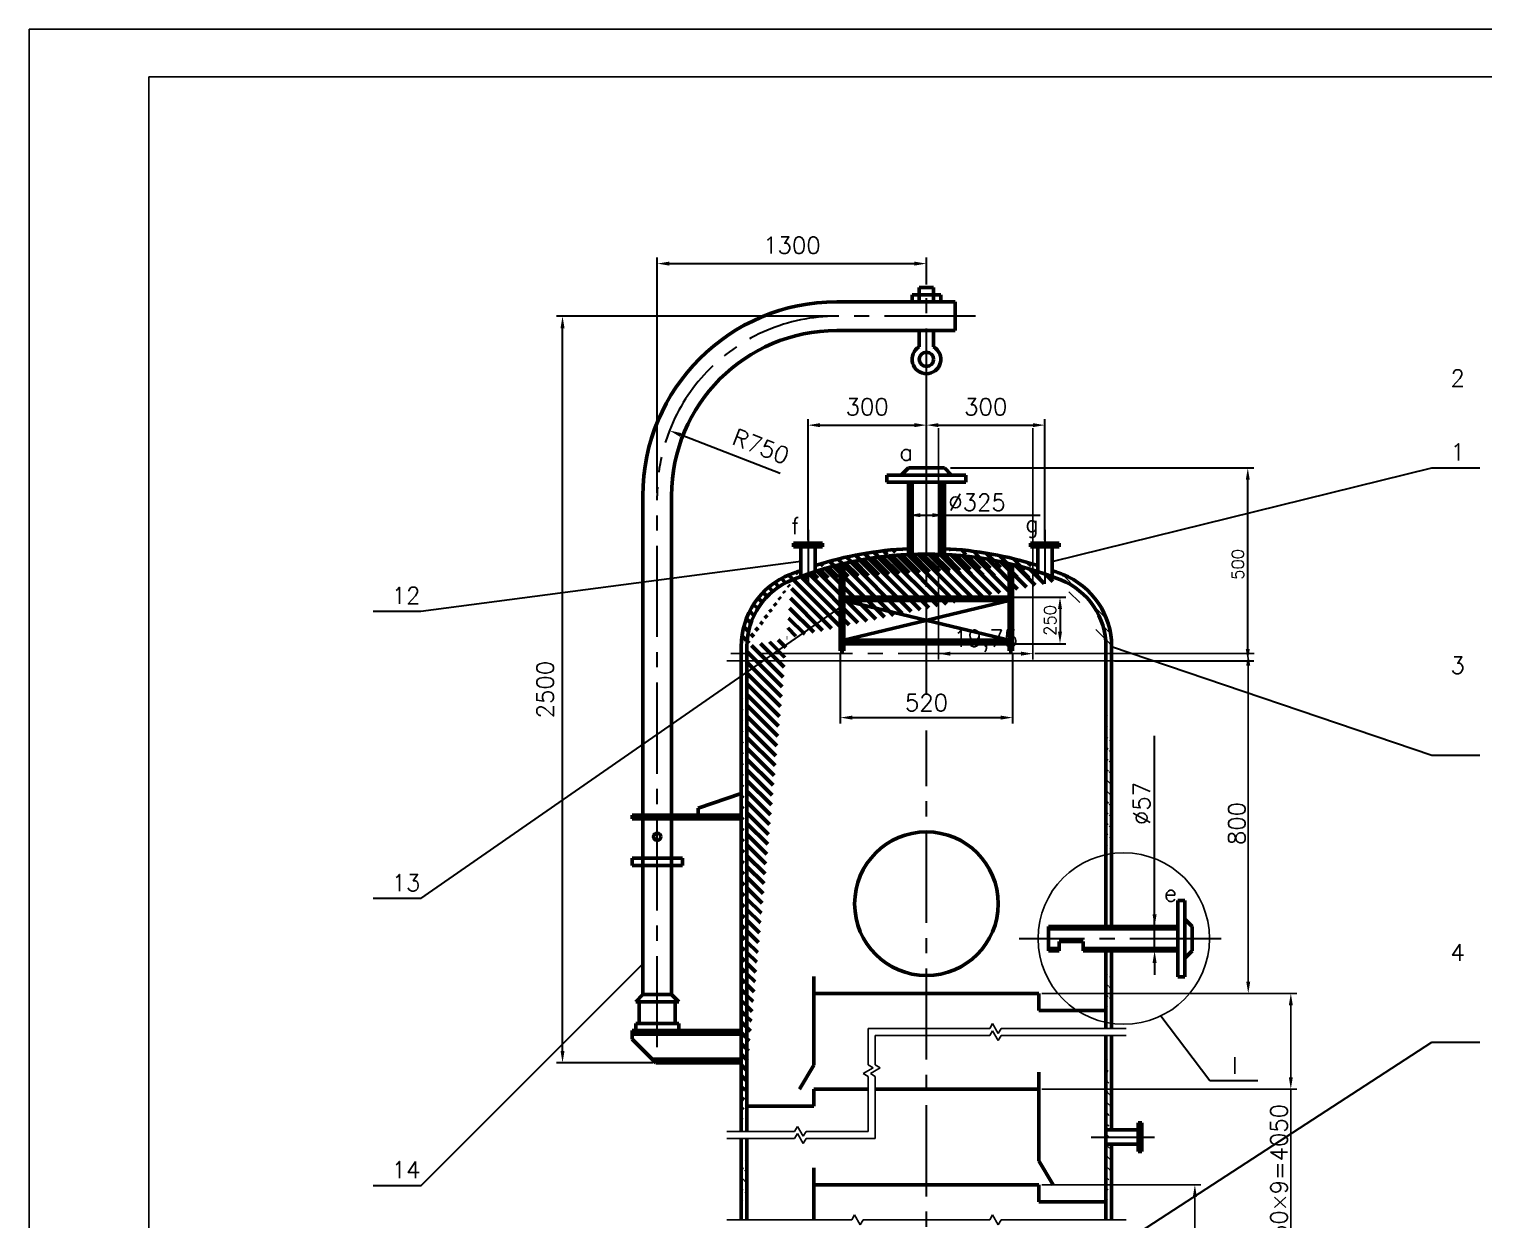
# Model space of a CAD drawing. Header units: millimetres. Extents: x 0 to 594, y 0 to 841.
# Drawn here: x 0 to 304, y 592.2 to 841 of the extents above; entities that cross this region are included whole.
import ezdxf

# ---------------------------------------------------------------- set-up
doc = ezdxf.new("R2010")
doc.units = ezdxf.units.MM
doc.linetypes.add('CENTER2', pattern=[28.575000000000003, 19.05, -3.175, 3.175, -3.175])
for name, color, linetype, lineweight in [('图层1', 1, 'Continuous', 53), ('图层2', 2, 'Continuous', 30), ('图层3', 3, 'Continuous', 25), ('图层5', 5, 'CENTER2', 30), ('图层7', 7, 'Continuous', 25), ('图层9', 181, 'Continuous', 30)]:
    doc.layers.add(name, color=color, linetype=linetype, lineweight=lineweight)
doc.layers.add('图层11', color=181, linetype='Continuous')
doc.styles.get("Standard").update_dxf_attribs({"font": 'txt.shx', "height": 3.5, "bigfont": 'gbcbig.shx'})
doc.dimstyles.new('ISO-25', dxfattribs={"dimtxt": 2.5, "dimasz": 2.5, "dimexe": 1.25, "dimexo": 0.625, "dimtad": 1, "dimtxsty": 'Standard', "dimcen": 2.5, "dimadec": 0, "dimazin": 0, "dimtfac": 1, "dimtmove": 0, "dimatfit": 3, "dimfxl": 0, "dimarcsym": 0})
pattern_1 = [(135, (0, 0), (-1.122532015133644, -1.122532015133644), [])]
pattern_2 = [(240, (0, 0), (2.062222992761695, -1.190624999999999), []), (240, (-1.626425906305533, -0.4357995081436252), (2.062222992761695, -1.190624999999999), [0, -2.38125])]
pattern_3 = [(255, (0, 0), (3.066814498467791, -0.8217504682005032), []), (255, (0.7937500000000002, -1.374815328507796), (3.066814498467791, -0.8217504682005032), [])]

# ---------------------------------------------------------------- blocks, each defined once
blk = doc.blocks.new('*D8')
at = {"layer": 'Defpoints', "color": 0}
for p in [(190.0000000000002, 758.2490902578638), (209.7499999999996, 758.2490902578638), (209.7499999999996, 710.4999999999976)]:
    blk.add_point(p, dxfattribs=at)
at = {"layer": '图层2', "color": 0, "lineweight": -2}
for p, q in [((190.0000000000002, 757.6240902578638), (190.0000000000002, 709.2499999999976)), ((209.7499999999996, 757.6240902578638), (209.7499999999996, 709.2499999999976)), ((192.5000000000002, 710.4999999999976), (207.2499999999996, 710.4999999999976))]:
    blk.add_line(p, q, dxfattribs=at)
at = {"layer": '图层2', "color": 0}
for points in [[(192.5000000000002, 710.9166666666642), (192.5000000000002, 710.083333333331), (190.0000000000002, 710.4999999999976)], [(207.2499999999996, 710.9166666666642), (207.2499999999996, 710.083333333331), (209.7499999999996, 710.4999999999976)]]:
    blk.add_solid(points, dxfattribs=at)
at = {"layer": '图层2', "color": 0, "insert": (199.8749999999999, 713.1666666666642), "char_height": 3.5, "attachment_point": 5}
blk.add_mtext('19,75', dxfattribs=at)
blk = doc.blocks.new('*D17')
at = {"layer": 'Defpoints', "color": 0}
for p in [(211.0005000000005, 599.5014999999995), (211.6255000000023, 579.5019999999996), (243.5813399071068, 579.5019999999996)]:
    blk.add_point(p, dxfattribs=at)
at = {"layer": '图层2', "color": 0, "lineweight": -2}
for p, q in [((211.6255000000005, 599.5014999999995), (244.8313399071068, 599.5014999999995)), ((243.5813399071068, 597.0014999999995), (243.5813399071068, 582.0019999999996)), ((212.2505000000023, 579.5019999999996), (244.8313399071068, 579.5019999999996)), ((243.5813399071068, 579.5019999999996), (243.5813399071068, 544.6208725490192))]:
    blk.add_line(p, q, dxfattribs=at)
at = {"layer": '图层2', "color": 0}
for points in [[(243.1646732404401, 597.0014999999995), (243.9980065737734, 597.0014999999995), (243.5813399071068, 599.5014999999995)], [(243.1646732404401, 582.0019999999996), (243.9980065737734, 582.0019999999996), (243.5813399071068, 579.5019999999996)]]:
    blk.add_solid(points, dxfattribs=at)
at = {"layer": '图层2', "color": 0, "insert": (241.1098325541655, 560.8114362745094), "char_height": 3.5, "attachment_point": 5, "rotation": 90}
blk.add_mtext('450×9=4050', dxfattribs=at)
blk = doc.blocks.new('*D18')
at = {"layer": 'Defpoints', "color": 0}
for p in [(211.0005000000005, 639.5004999999994), (211.0005000000012, 619.5009999999996), (263.6361724007274, 619.5009999999995)]:
    blk.add_point(p, dxfattribs=at)
at = {"layer": '图层2', "color": 0, "lineweight": -2}
for p, q in [((211.6255000000005, 639.5004999999994), (264.8861724007274, 639.5004999999993)), ((263.6361724007274, 637.0004999999993), (263.6361724007274, 622.0009999999995)), ((211.6255000000012, 619.5009999999996), (264.8861724007274, 619.5009999999995)), ((263.6361724007274, 619.5009999999995), (263.6361724007274, 584.6198725490191))]:
    blk.add_line(p, q, dxfattribs=at)
at = {"layer": '图层2', "color": 0}
for points in [[(263.2195057340608, 637.0004999999993), (264.0528390673941, 637.0004999999993), (263.6361724007274, 639.5004999999993)], [(263.2195057340608, 622.0009999999995), (264.0528390673941, 622.0009999999995), (263.6361724007274, 619.5009999999995)]]:
    blk.add_solid(points, dxfattribs=at)
at = {"layer": '图层2', "color": 0, "insert": (261.1646650477862, 600.8104362745095), "char_height": 3.5, "attachment_point": 5, "rotation": 90}
blk.add_mtext('450×9=4050', dxfattribs=at)
blk = doc.blocks.new('*D19')
at = {"layer": 'Defpoints', "color": 0}
for p in [(226.2000000000001, 710.5), (211.0005000000005, 639.5004999999994), (254.7383815652838, 639.5004999999994)]:
    blk.add_point(p, dxfattribs=at)
at = {"layer": '图层2', "color": 0, "lineweight": -2}
for p, q in [((226.8250000000001, 710.5), (255.9883815652838, 710.5)), ((254.7383815652838, 708), (254.7383815652838, 642.0004999999994)), ((211.6255000000005, 639.5004999999994), (255.9883815652838, 639.5004999999994))]:
    blk.add_line(p, q, dxfattribs=at)
at = {"layer": '图层2', "color": 0}
for points in [[(254.3217148986172, 708), (255.1550482319505, 708), (254.7383815652838, 710.5)], [(254.3217148986172, 642.0004999999994), (255.1550482319505, 642.0004999999994), (254.7383815652838, 639.5004999999994)]]:
    blk.add_solid(points, dxfattribs=at)
at = {"layer": '图层2', "color": 0, "insert": (252.3633815652837, 675.0002499999997), "char_height": 3.5, "attachment_point": 5, "rotation": 90}
blk.add_mtext('800', dxfattribs=at)

msp = doc.modelspace()

# ---------------------------------------------------------------- hatches: boundary and pattern name
at = {"layer": '图层1'}
h = msp.add_hatch(dxfattribs=at)
h.set_pattern_fill('ANSI31', color=256, scale=0.5, angle=90, style=0)
h.set_pattern_definition([(135, (161.2499999999999, 726.6271445345726), (-1.122532015133644, -1.122532015133644), [])])
edge = h.paths.add_edge_path()
edge.add_arc((165, 711.9999999999999), 16.20000000000006, 111.7578302604092, 179.9999999999996)
edge.add_arc((164.9999999999999, 711.9999999999999), 15.00000000000007, 111.757830260409, 179.9999999999996)
edge.add_arc((187.4999999999996, 655.6256905667767), 76.89854004894028, 109.9596864120091, 111.7578302604093)
edge.add_arc((187.4999999999996, 655.6256905667757), 75.69854004894125, 68.24216973959051, 111.757830260409)
edge.add_line((148.8, 610.6913800172631), (148.8, 712))
edge.add_line((150.0000000000001, 610.6913800172631), (150.0000000000001, 712))
h = msp.add_hatch(dxfattribs=at)
h.set_pattern_fill('ANSI31', color=256, scale=0.5, angle=90, style=0)
h.set_pattern_definition([(135, (191.2499999999999, 731.2312886765794), (-1.122532015133644, -1.122532015133644), [])])
edge = h.paths.add_edge_path()
edge.add_arc((187.4999999999996, 655.6256905667767), 76.89854004894028, 72.40140946972798, 87.2048308980569)
edge.add_arc((187.4999999999996, 655.6256905667757), 75.69854004894125, 68.24216973959051, 111.757830260409)
h = msp.add_hatch(dxfattribs=at)
h.set_pattern_fill('ANSI31', color=256, scale=0.5, angle=90, style=0)
h.set_pattern_definition([(135, (183.7499999999998, 731.2312886765794), (-1.122532015133644, -1.122532015133644), [])])
edge = h.paths.add_edge_path()
edge.add_arc((187.5000000000023, 655.6256905667605), 76.89854004895663, 92.79516910194423, 107.5985905302699)
edge.add_arc((187.4999999999996, 655.6256905667757), 75.69854004894125, 68.24216973959051, 111.757830260409)
at = {"layer": '图层3'}
h = msp.add_hatch(dxfattribs=at)
h.set_pattern_fill('SACNCR', color=256, angle=195, style=0)
h.set_pattern_definition(pattern_2)
edge = h.paths.add_edge_path()
edge.add_line((184.4999999999999, 746.3242306157168), (184.4999999999998, 731.2647609308485))
edge.add_line((183.7499999999999, 746.3242306157168), (183.7499999999998, 731.2312886765794))
h = msp.add_hatch(dxfattribs=at)
h.set_pattern_fill('SACNCR', color=256, angle=195, style=0)
h.set_pattern_definition(pattern_2)
edge = h.paths.add_edge_path()
edge.add_line((190.4999999999999, 746.3242306157168), (190.4999999999998, 731.2647609308485))
edge.add_line((191.2499999999999, 746.3242306157168), (191.2499999999998, 731.2312886765794))
h = msp.add_hatch(dxfattribs=at)
h.set_pattern_fill('ANSI31', color=256, scale=0.5, angle=90, style=0)
h.set_pattern_definition(pattern_1)
edge = h.paths.add_edge_path()
edge.add_arc((210.0000000000001, 711.9999999999999), 16.2, 0, 68.24216973959024)
edge.add_arc((210.0000000000001, 711.9999999999999), 15, 0, 68.24216973959024)
edge.add_arc((187.4999999999996, 655.6256905667767), 76.89854004894028, 68.24216973959024, 70.04031358799045)
h = msp.add_hatch(dxfattribs=at)
h.set_pattern_fill('ANSI31', color=256, scale=0.5, angle=90, style=0)
h.set_pattern_definition(pattern_1)
edge = h.paths.add_edge_path()
edge.add_line((226.2, 653.4999999999991), (226.2000000000001, 711.9999999999999))
edge.add_line((225.0000000000001, 653.4999999999991), (225.0000000000001, 711.9999999999999))
h = msp.add_hatch(dxfattribs=at)
h.set_pattern_fill('SACNCR', color=256, angle=195, style=0)
h.set_pattern_definition(pattern_2)
edge = h.paths.add_edge_path()
edge.add_line((213.0000000000001, 652.9999999999994), (239.9999999999999, 652.9999999999986))
edge.add_line((213.0000000000001, 653.4999999999994), (239.9999999999999, 653.4999999999986))
h = msp.add_hatch(dxfattribs=at)
h.set_pattern_fill('SACNCR', color=256, angle=195, style=0)
h.set_pattern_definition(pattern_2)
edge = h.paths.add_edge_path()
edge.add_line((213.0000000000001, 648.8999999999995), (215.2500000000001, 648.8999999999994))
edge.add_line((213.0000000000001, 648.3999999999995), (215.2500000000001, 648.3999999999994))
h = msp.add_hatch(dxfattribs=at)
h.set_pattern_fill('SACNCR', color=256, angle=195, style=0)
h.set_pattern_definition(pattern_2)
edge = h.paths.add_edge_path()
edge.add_line((220.2495000000001, 648.8999999999994), (240.0000000000001, 648.8999999999987))
edge.add_line((220.2495, 648.3999999999994), (240.0000000000001, 648.3999999999987))
h = msp.add_hatch(dxfattribs=at)
h.set_pattern_fill('ANSI31', color=256, scale=0.5, angle=90, style=0)
h.set_pattern_definition(pattern_1)
edge = h.paths.add_edge_path()
edge.add_line((226.2, 632.1865765686632), (226.2000000000001, 648.3999999999992))
edge.add_line((225.0000000000001, 632.1865765686634), (225, 648.3999999999992))
h = msp.add_hatch(dxfattribs=at)
h.set_pattern_fill('STEEL', color=256, angle=210, style=0)
h.set_pattern_definition(pattern_3)
edge = h.paths.add_edge_path()
edge.add_line((126.0000000000001, 631.7499999999999), (148.8000000000001, 631.7499999999998))
edge.add_line((126.0000000000001, 631), (148.8000000000001, 630.9999999999999))
h = msp.add_hatch(dxfattribs=at)
h.set_pattern_fill('ANSI31', color=256, scale=0.5, angle=90, style=0)
h.set_pattern_definition(pattern_1)
edge = h.paths.add_edge_path()
edge.add_line((226.2000000000001, 611.0010000000002), (226.2000000000001, 630.686576568663))
edge.add_line((225, 592.1875765686633), (225.0000000000001, 630.686576568663))
h = msp.add_hatch(dxfattribs=at)
h.set_pattern_fill('ANSI31', color=256, scale=0.5, angle=90, style=0)
h.set_pattern_definition(pattern_1)
edge = h.paths.add_edge_path()
edge.add_line((226.2, 592.1875765686633), (226.2000000000001, 608.0009999999995))
edge.add_line((225, 592.1875765686633), (225.0000000000001, 630.686576568663))
h = msp.add_hatch(dxfattribs=at)
h.set_pattern_fill('STEEL', color=256, angle=210, style=0)
h.set_pattern_definition(pattern_3)
edge = h.paths.add_edge_path()
edge.add_line((130.2, 625.7500000000001), (148.8000000000001, 625.7500000000001))
edge.add_line((130.9500000000001, 625), (148.8000000000001, 624.9999999999999))
h = msp.add_hatch(dxfattribs=at)
h.set_pattern_fill('ANSI31', color=256, scale=0.5, angle=90, style=0)
h.set_pattern_definition(pattern_1)
edge = h.paths.add_edge_path()
edge.add_line((148.8000000000001, 592.1875765686633), (148.8, 609.1913800172631))
edge.add_line((150.0000000000001, 592.1875765686633), (150.0000000000001, 609.191380017263))

# ---------------------------------------------------------------- linework, layer by layer
for p, q in [((0, 841.0000000000001), (25, 841.0000000000001)), ((25, 831.0000000000001), (25, 11.70965949954393)), ((25, 831.0000000000001), (25, 831.0000000000001)), ((25, 831.0000000000001), (583.9631992265768, 831.0000000000001))]:
    msp.add_line(p, q)
at = {"layer": '图层1'}
for p, q in [((184.5000000000001, 785.5), (184.5000000000001, 784)), ((190.5000000000001, 785.5), (184.5000000000001, 785.5)), ((186.0000000000001, 786.9999999999998), (186.0000000000001, 784)), ((189.0000000000001, 787), (186.0000000000001, 787)), ((189.0000000000001, 787), (189.0000000000001, 784)), ((190.5000000000001, 785.5), (190.5000000000001, 784)), ((193.5000000000001, 784), (168.7500000000001, 784)), ((193.5000000000001, 784), (193.5000000000001, 778)), ((193.5000000000001, 778), (168.7500000000001, 778)), ((186.0000000000001, 778), (186.0000000000001, 774.5980762113534)), ((189.0000000000001, 778), (189.0000000000001, 774.5980762113533)), ((195.7499999999999, 747.8242306157169), (179.2499999999999, 747.8242306157169)), ((179.2499999999999, 747.8242306157167), (179.2499999999999, 746.3242306157168)), ((182.2500000000003, 747.8242306157169), (183.7500000000003, 749.3242306157169)), ((191.2500000000001, 749.3242306157169), (183.7500000000002, 749.3242306157169)), ((192.7499999999999, 747.8242306157169), (191.2499999999999, 749.3242306157169)), ((195.7499999999999, 747.8242306157167), (195.7499999999999, 746.3242306157168)), ((195.7499999999999, 746.3242306157168), (179.2499999999999, 746.3242306157168)), ((195.7499999999999, 746.324230615717), (179.2499999999999, 746.324230615717)), ((183.7499999999999, 746.3242306157168), (183.7499999999998, 731.2312886765794)), ((184.4999999999999, 746.3242306157168), (184.4999999999998, 731.2647609308485)), ((190.4999999999999, 746.3242306157168), (190.4999999999998, 731.2647609308485)), ((191.2499999999999, 746.3242306157168), (191.2499999999998, 731.2312886765794)), ((128.2500000000001, 639.2499999999999), (128.2500000000001, 743.4999999999999)), ((134.2500000000001, 639.25), (134.2500000000001, 743.4999999999999)), ((159.7499999999999, 732.8242306157169), (159.7499999999999, 733.5742306157169)), ((159.7499999999999, 733.5742306157169), (165.7499999999999, 733.5742306157169)), ((165.7499999999999, 732.8242306157169), (159.7499999999999, 732.8242306157169)), ((161.2499999999999, 732.8242306157169), (161.2499999999999, 726.6271445345725)), ((164.2499999999999, 732.8242306157169), (164.2499999999999, 727.665307900165)), ((165.7499999999999, 733.5742306157169), (165.7499999999999, 732.8242306157169)), ((209.2499999999996, 733.5742306157158), (209.2499999999995, 732.8242306157158)), ((215.2499999999996, 733.5742306157154), (209.2499999999996, 733.5742306157158)), ((209.2499999999995, 732.8242306157158), (215.2499999999995, 732.8242306157155)), ((210.7499999999999, 732.8242306157157), (210.7499999999999, 727.6653079001649)), ((213.7499999999999, 732.8242306157156), (213.7499999999999, 726.6271445345724)), ((215.2499999999995, 732.8242306157155), (215.2499999999996, 733.5742306157154)), ((169.5, 729.1530253854754), (169.4999999999999, 711.0742306157169)), ((170.25, 729.3325862112212), (170.2499999999999, 711.0742306157169)), ((204.7499999999999, 729.3325862112209), (204.7499999999999, 711.0742306157169)), ((205.5, 729.1530253854753), (205.4999999999999, 711.0742306157169)), ((204.7499999999999, 722.3242306157167), (170.25, 722.3242306157168)), ((204.7499999999999, 721.5742306157167), (170.25, 721.5742306157167)), ((170.2499999999999, 721.5742306157169), (204.7499999999999, 713.3242306157168)), ((204.7499999999999, 721.5742306157168), (170.2499999999999, 713.3242306157169)), ((148.8, 610.6913800172631), (148.8, 712)), ((150.0000000000001, 610.6913800172631), (150.0000000000001, 712)), ((204.7499999999999, 713.3242306157167), (170.2499999999999, 713.3242306157167)), ((204.7499999999999, 712.5742306157167), (170.2499999999999, 712.5742306157169)), ((225.0000000000001, 653.4999999999991), (225.0000000000001, 711.9999999999999)), ((226.2, 653.4999999999991), (226.2000000000001, 711.9999999999999)), ((169.4999999999999, 711.0742306157167), (170.2499999999999, 711.0742306157168)), ((204.7499999999999, 711.0742306157168), (205.4999999999999, 711.0742306157169)), ((139.8, 678.2499999999998), (148.8000000000003, 681.2499999999998)), ((139.8, 676.7499999999998), (139.8, 678.2499999999998)), ((126.0000000000002, 676.7499999999999), (148.8000000000002, 676.7499999999998)), ((126.0000000000002, 676.7499999999999), (126.0000000000002, 675.9999999999999)), ((126.0000000000002, 675.9999999999999), (148.8000000000002, 675.9999999999998)), ((187.5, 673.2504999999987), (187.5, 673.2504999999987)), ((126.0000000000002, 667.7499999999999), (136.4999999999999, 667.7499999999998)), ((126.0000000000002, 667.7499999999999), (126.0000000000002, 666.2499999999999)), ((126.0000000000002, 666.2499999999999), (136.4999999999999, 666.2499999999998)), ((136.4999999999999, 667.7499999999999), (136.4999999999999, 666.2499999999999)), ((240.0000000000001, 642.9549999999995), (240.0000000000001, 658.9449999999996)), ((240.0000000000001, 658.9449999999995), (241.5000000000001, 658.9449999999995)), ((241.5000000000001, 642.9549999999995), (241.5000000000001, 658.9449999999996)), ((241.5000000000001, 654.9999999999995), (243.0000000000001, 653.4999999999995)), ((213.0000000000001, 648.3999999999995), (213.0000000000001, 653.4999999999994)), ((213.0000000000001, 653.4999999999994), (239.9999999999999, 653.4999999999986)), ((213.0000000000001, 652.9999999999994), (239.9999999999999, 652.9999999999986)), ((243.0000000000001, 648.3999999999996), (243.0000000000001, 653.4999999999995)), ((213.0000000000001, 648.8999999999995), (215.2500000000001, 648.8999999999994)), ((213.0000000000001, 648.3999999999995), (215.2500000000001, 648.3999999999994)), ((215.2500000000001, 648.3999999999994), (215.2500000000001, 650.3500000000003)), ((220.2495000000001, 650.35), (215.25, 650.3500000000004)), ((220.2495, 648.3999999999994), (220.2495, 650.3499999999999)), ((220.2495000000001, 648.8999999999994), (240.0000000000001, 648.8999999999987)), ((220.2495, 648.3999999999994), (240.0000000000001, 648.3999999999987)), ((225.0000000000001, 632.1865765686634), (225, 648.3999999999992)), ((226.2, 632.1865765686632), (226.2000000000001, 648.3999999999992)), ((241.5000000000001, 646.8999999999995), (243.0000000000001, 648.3999999999996)), ((163.9995000000005, 643.0509999999981), (163.9995000000005, 624.500499999998)), ((240.0000000000001, 642.9549999999994), (241.5000000000001, 642.9549999999994)), ((128.2500000000001, 639.2500000000001), (126.7500000000001, 637.7500000000002)), ((128.2499999999999, 639.2499999999999), (134.2500000000003, 639.2499999999999)), ((134.25, 639.2500000000001), (135.7500000000001, 637.75)), ((211.0005000000006, 639.5004999999995), (163.9995000000006, 639.500499999998)), ((211.0005000000005, 635.9499999999994), (211.0005000000005, 639.5004999999994)), ((126.75, 637.75), (135.7500000000001, 637.7499999999999)), ((127.4999999999999, 637.7499999999999), (127.4999999999999, 633.25)), ((135.0000000000002, 637.7499999999999), (135.0000000000001, 633.25)), ((211.0005000000005, 635.9499999999994), (225.0000000000001, 635.9499999999994)), ((126.75, 633.2499999999998), (135.7500000000001, 633.2499999999999)), ((126.75, 633.2499999999999), (126.75, 631.7499999999999)), ((135.7500000000001, 633.2499999999998), (135.7500000000001, 631.7499999999999)), ((126.0000000000001, 631.7499999999999), (148.8000000000001, 631.7499999999998)), ((126.0000000000001, 629.9499999999998), (126.0000000000001, 631.7499999999999)), ((126.0000000000001, 631), (148.8000000000001, 630.9999999999999)), ((126, 629.95), (130.95, 625)), ((225, 592.1875765686633), (225.0000000000001, 630.686576568663)), ((226.2000000000001, 611.0010000000002), (226.2000000000001, 630.686576568663)), ((130.2, 625.7500000000001), (148.8000000000001, 625.7500000000001)), ((130.9500000000001, 625), (148.8000000000001, 624.9999999999999)), ((163.9995000000005, 624.500499999998), (160.9995000000011, 619.5009999999982)), ((211.000500000001, 623.0514999999996), (211.0005000000021, 604.5009999999995)), ((163.9995000000014, 615.9504999999981), (163.9995000000012, 619.5009999999982)), ((175.3188933551673, 619.5009999999986), (163.9995000000011, 619.5009999999982)), ((211.0005000000012, 619.5009999999996), (176.8188933551673, 619.5009999999986)), ((163.9995000000014, 615.9504999999981), (150.0000000000019, 615.9504999999972)), ((231.75, 611.0010000000001), (225, 611.0010000000001)), ((232.5000000000004, 612.5009999999997), (231.7500000000004, 612.5009999999997)), ((231.7500000000004, 612.5009999999997), (231.7499999999999, 606.5009999999997)), ((232.4999999999998, 606.5009999999997), (232.5000000000004, 612.5009999999997)), ((148.8000000000001, 592.1875765686633), (148.8, 609.1913800172631)), ((150.0000000000001, 592.1875765686633), (150.0000000000001, 609.191380017263)), ((231.75, 608.0009999999994), (225, 608.0009999999994)), ((226.2, 592.1875765686633), (226.2000000000001, 608.0009999999995)), ((231.7499999999999, 606.5009999999997), (232.4999999999998, 606.5009999999997)), ((163.9995000000017, 603.0519999999981), (163.9995000000017, 592.1875765686633)), ((211.0005000000021, 604.5009999999995), (214.0005000000018, 599.5014999999999)), ((211.0005000000017, 599.5014999999995), (163.9995000000017, 599.501499999998)), ((211.0005000000005, 595.9509999999995), (211.0005000000005, 599.5014999999994)), ((211.0005000000017, 595.9509999999995), (211.0005000000017, 599.5014999999994)), ((211.0005000000017, 595.9509999999995), (225.0000000000012, 595.9509999999995))]:
    msp.add_line(p, q, dxfattribs=at)
for centre, radius in [((187.5000000000001, 772), 1.5), ((131.2500000000001, 672.2499999999999), 0.75), ((187.5000000000005, 658.2504999999987), 15)]:
    msp.add_circle(centre, radius, dxfattribs=at)
for centre, radius, start, end in [((168.7500000000001, 743.4999999999999), 40.5, 90, 180), ((168.7500000000001, 743.4999999999999), 34.5, 90, 180), ((187.5000000000001, 772), 3, 119.9999999999975, 59.99999999999805), ((187.4999999999996, 655.6256905667757), 75.69854004894125, 68.24216973959051, 111.757830260409), ((187.5000000000023, 655.6256905667605), 76.89854004895663, 92.79516910194423, 107.5985905302699), ((187.4999999999996, 655.6256905667767), 76.89854004894028, 72.40140946972798, 87.2048308980569), ((165, 711.9999999999999), 16.20000000000006, 111.7578302604092, 179.9999999999996), ((187.4999999999996, 655.6256905667767), 76.89854004894028, 109.9596864120091, 111.7578302604093), ((187.4999999999996, 655.6256905667767), 76.89854004894028, 68.24216973959024, 70.04031358799045), ((210.0000000000001, 711.9999999999999), 16.2, 0, 68.24216973959024), ((164.9999999999999, 711.9999999999999), 15.00000000000007, 111.757830260409, 179.9999999999996), ((210.0000000000001, 711.9999999999999), 15, 0, 68.24216973959024)]:
    msp.add_arc(centre, radius, start, end, dxfattribs=at)
at = {"layer": '图层11'}
msp.add_line((177.831551337043, 639.5004999999985), (177.831551337043, 639.5004999999985), dxfattribs=at)
msp.add_line((177.831551337043, 639.5004999999985), (177.831551337043, 639.5004999999985), dxfattribs=at)
at = {"layer": '图层2'}
for p, q in [((131.2500000000001, 744.1249999999999), (131.2500000000001, 793.2483087945252)), ((133.7500000000001, 791.9983087945252), (185.0000000000001, 791.9983087945252)), ((187.5000000000001, 787.625), (187.5000000000001, 793.2483087945252)), ((168.1250000000001, 780.9999999999999), (110.2083390478733, 780.9999999999999)), ((111.4583390478733, 627.5), (111.4583390478733, 778.4999999999999)), ((162.7499999999999, 734.1992306157169), (162.7499999999999, 759.4990902578638)), ((165.2499999999999, 758.2490902578638), (185.0000000000002, 758.2490902578638)), ((187.5000000000002, 749.9492306157169), (187.5000000000002, 759.4990902578638)), ((187.5000000000002, 749.9492306157169), (187.5000000000002, 759.4990902578638)), ((190.0000000000002, 758.2490902578638), (209.7499999999996, 758.2490902578638)), ((212.2499999999996, 734.1992306157156), (212.2499999999996, 759.4990902578638)), ((156.9064357392308, 748.1147508877511), (136.1381407652202, 756.2069523195335)), ((192.4999999999999, 749.3242306157169), (255.8903721384322, 749.3242306157169)), ((254.6403721384322, 711.5), (254.6403721384322, 746.8242306157169)), ((183.7499999999998, 733.0577407748043), (183.7499999999998, 740.6809612572941)), ((186.2499999999998, 739.4309612572941), (188.7499999999999, 739.4309612572941)), ((191.2499999999999, 733.0577407748043), (191.2499999999999, 740.6809612572941)), ((191.2499999999999, 739.4309612572941), (211.2351937297785, 739.4309612572941)), ((205.3749999999999, 722.3242306157167), (216.656975304662, 722.3242306157167)), ((215.406975304662, 719.8242306157167), (215.406975304662, 715.0742306157167)), ((205.3749999999998, 712.5742306157167), (216.656975304662, 712.5742306157167)), ((169.4999999999999, 710.4492306157167), (169.4999999999999, 695.8867600287958)), ((205.4999999999999, 710.4492306157165), (205.4999999999999, 695.8867600287958)), ((226.8250000000001, 709), (255.8903721384322, 709)), ((226.8250000000001, 709), (246.0920407172776, 709)), ((171.9999999999999, 697.1367600287958), (202.9999999999999, 697.1367600287958)), ((235.1669169616693, 653.4999999999987), (235.1669169616693, 693.3154183036484)), ((226.825, 653.4999999999991), (236.4169169616694, 653.4999999999991)), ((235.1669169616694, 648.3999999999992), (235.1669169616694, 653.4999999999991)), ((226.8250000000001, 648.3999999999992), (236.4169169616694, 648.3999999999992)), ((235.1669169616694, 645.8999999999992), (235.1669169616694, 643.3999999999992)), ((130.3250000000001, 625), (110.2083390478733, 625)), ((130.3250000000001, 625), (121.4696891339263, 625))]:
    msp.add_line(p, q, dxfattribs=at)
for points in [[(133.7500000000001, 792.4149754611918), (133.7500000000001, 791.5816421278586), (131.2500000000001, 791.9983087945252)], [(185.0000000000001, 792.4149754611918), (185.0000000000001, 791.5816421278586), (187.5000000000001, 791.9983087945252)], [(111.0416723812067, 778.4999999999999), (111.87500571454, 778.4999999999999), (111.4583390478733, 780.9999999999999)], [(136.2894140071194, 756.5951887389951), (135.986867523321, 755.8187159000719), (133.8087222484502, 757.1145917709288)], [(165.2499999999999, 758.6657569245305), (165.2499999999999, 757.8324235911972), (162.7499999999999, 758.2490902578638)], [(185.0000000000002, 758.6657569245305), (185.0000000000002, 757.8324235911972), (187.5000000000002, 758.2490902578638)], [(190.0000000000002, 758.6657569245305), (190.0000000000002, 757.8324235911972), (187.5000000000002, 758.2490902578638)], [(209.7499999999996, 758.6657569245305), (209.7499999999996, 757.8324235911972), (212.2499999999996, 758.2490902578638)], [(254.2237054717656, 746.8242306157169), (255.0570388050989, 746.8242306157169), (254.6403721384322, 749.3242306157169)], [(186.2499999999998, 739.8476279239608), (186.2499999999998, 739.0142945906275), (183.7499999999998, 739.4309612572941)], [(188.7499999999999, 739.8476279239608), (188.7499999999999, 739.0142945906275), (191.2499999999999, 739.4309612572941)], [(214.9903086379953, 719.8242306157167), (215.8236419713286, 719.8242306157167), (215.406975304662, 722.3242306157167)], [(214.9903086379953, 715.0742306157167), (215.8236419713286, 715.0742306157167), (215.406975304662, 712.5742306157167)], [(254.2237054717656, 711.5), (255.0570388050989, 711.5), (254.6403721384322, 709)], [(171.9999999999999, 697.5534266954625), (171.9999999999999, 696.7200933621292), (169.4999999999999, 697.1367600287958)], [(202.9999999999999, 697.5534266954625), (202.9999999999999, 696.7200933621292), (205.4999999999999, 697.1367600287958)], [(234.7502502950027, 655.9999999999991), (235.583583628336, 655.9999999999991), (235.1669169616694, 653.4999999999991)], [(234.7502502950027, 645.8999999999992), (235.583583628336, 645.8999999999992), (235.1669169616694, 648.3999999999992)], [(111.0416723812066, 627.5), (111.87500571454, 627.5), (111.4583390478733, 625)]]:
    msp.add_solid(points, dxfattribs=at)
at = {"layer": '图层5'}
for p, q in [((187.5, 702.2567014512078), (187.5000000000001, 790.4117951236599)), ((197.7738618260755, 780.9999999999998), (168.7500000000001, 781)), ((131.2500000000001, 628.2729332339513), (131.2500000000001, 743.4999999999999)), ((162.7499999999999, 736.3548071314167), (162.7499999999999, 725.0713158387189)), ((212.2499999999995, 736.3548071314167), (212.2499999999995, 725.0713158387189)), ((187.4999999999997, 282.7732623827833), (187.5, 694.4461910444543)), ((249.078816727204, 650.9499999999994), (206.905159604372, 650.9499999999994)), ((221.886002479957, 609.5010000000002), (235.1338107351986, 609.5009999999996))]:
    msp.add_line(p, q, dxfattribs=at)
msp.add_arc((168.7500000000001, 743.4999999999999), 37.5, 90, 180, dxfattribs=at)
at = {"layer": '图层7'}
for p, q in [((0, -5.143346686053983e-14), (5.149469717823098e-14, 841.0000000000001)), ((594, 841), (2.059787887129238e-13, 841.0000000000001)), ((229.2, 709.0000000000001), (145.8000000000001, 708.9999999999976)), ((200.7159927716625, 632.1865765686632), (201.3159927716625, 633.2258070532046)), ((201.3159927716625, 633.2258070532046), (202.5159927716626, 631.1473460841218)), ((175.3188933551673, 632.1865765686632), (200.7159927716625, 632.1865765686633)), ((175.3188933551673, 624.5582947941185), (175.3188933551673, 632.1865765686632)), ((176.8188933551674, 630.6865765686631), (200.7159927716626, 630.6865765686634)), ((176.8188933551673, 624.5582947941186), (176.8188933551673, 630.6865765686632)), ((200.7159927716625, 630.6865765686631), (201.3159927716625, 631.7258070532044)), ((201.3159927716625, 631.7258070532044), (202.5159927716626, 629.6473460841216)), ((202.5159927716626, 631.1473460841219), (203.1159927716625, 632.1865765686632)), ((202.5159927716626, 629.6473460841218), (203.1159927716625, 630.6865765686631)), ((203.1159927716625, 632.1865765686633), (229.2000000000001, 632.1865765686633)), ((203.1159927716626, 630.6865765686632), (229.2, 630.6865765686631)), ((174.279662870626, 622.7582947941186), (176.3581238397088, 623.9582947941187)), ((176.3581238397088, 623.9582947941187), (175.3188933551673, 624.5582947941186)), ((175.7796628706261, 622.7582947941186), (177.8581238397089, 623.9582947941187)), ((177.8581238397088, 623.9582947941187), (176.8188933551674, 624.5582947941186)), ((175.3188933551673, 622.1582947941185), (174.279662870626, 622.7582947941186)), ((175.3188933551673, 610.6913800172631), (175.3188933551673, 622.1582947941185)), ((176.8188933551674, 622.1582947941185), (175.7796628706261, 622.7582947941186)), ((176.8188933551673, 609.1913800172631), (176.8188933551673, 622.1582947941185)), ((159.944005091927, 610.6913800172631), (160.544005091927, 611.7306105018044)), ((160.544005091927, 611.7306105018044), (161.7440050919271, 609.6521495327216)), ((145.8, 610.6913800172631), (159.944005091927, 610.6913800172631)), ((145.8, 609.191380017263), (159.944005091927, 609.191380017263)), ((159.944005091927, 609.191380017263), (160.544005091927, 610.2306105018043)), ((160.544005091927, 610.2306105018043), (161.7440050919271, 608.1521495327215)), ((161.7440050919272, 609.6521495327218), (162.344005091927, 610.6913800172631)), ((161.7440050919272, 608.1521495327216), (162.344005091927, 609.191380017263)), ((162.3440050919271, 610.6913800172631), (175.3188933551673, 610.6913800172631)), ((162.3440050919271, 609.191380017263), (176.8188933551673, 609.191380017263)), ((171.8840072283373, 592.1875765686632), (172.4840072283373, 593.2268070532045)), ((172.4840072283373, 593.2268070532045), (173.6840072283374, 591.1483460841217)), ((200.7159927716625, 592.1875765686632), (201.3159927716625, 593.2268070532045)), ((201.3159927716625, 593.2268070532045), (202.5159927716626, 591.1483460841217)), ((171.8840072283374, 592.1875765686633), (145.7999999999998, 592.1875765686633)), ((173.6840072283375, 591.1483460841218), (174.2840072283374, 592.1875765686632)), ((174.2840072283374, 592.1875765686632), (200.7159927716625, 592.1875765686632)), ((202.5159927716626, 591.1483460841218), (203.1159927716625, 592.1875765686632)), ((203.1159927716625, 592.1875765686633), (229.2000000000001, 592.1875765686633))]:
    msp.add_line(p, q, dxfattribs=at)
at = {"layer": '图层7', "linetype": 'CENTER2'}
msp.add_line((229.2, 710.5000000000001), (145.8, 710.4999999999975), dxfattribs=at)
at = {"layer": '图层7'}
msp.add_circle((228.7240343831227, 650.9691899416557), 17.91405597779317, dxfattribs=at)
at = {"layer": '图层9'}
for p, q in [((213.7499999999999, 729.725687575144), (293.1144457680139, 749.3242306157168)), ((293.1144457680139, 749.3242306157168), (303.1144457680139, 749.3242306157168)), ((161.2499999999999, 729.7256875751448), (81.88555423149421, 719.3242306155636)), ((81.88555423149421, 719.3242306155636), (71.88555423149421, 719.324230615549)), ((81.8855542315813, 659.3242306155636), (169.5, 720.1136280005962)), ((226.2000000000001, 711.9999999999999), (293.1144457680139, 689.3242306157168)), ((293.1144457680139, 689.3242306157168), (303.1144457680139, 689.3242306157168)), ((81.8855542315813, 659.3242306155636), (71.8855542315813, 659.324230615549)), ((81.88555423166838, 599.3242306155636), (128.25, 645.6886763838952)), ((236.490362432973, 634.8261558341028), (246.743066332836, 621.348509642397)), ((200.0808524481664, 568.9203628517312), (293.1144457680139, 629.3242306157168)), ((293.1144457680139, 629.3242306157168), (303.1144457680139, 629.3242306157168)), ((246.743066332836, 621.348509642397), (256.743066332836, 621.348509642397)), ((81.88555423166838, 599.3242306155636), (71.88555423166838, 599.324230615549))]:
    msp.add_line(p, q, dxfattribs=at)

# ---------------------------------------------------------------- texts
at = {"layer": '图层2'}
for s, rotation, p in [('∅325', 359.9241905582697, (192.0820240431076, 740.381968586915)), ('∅57', 89.92419055826898, (234.2159096320485, 674.682709151824))]:
    msp.add_text(s, height=3.5, rotation=rotation, dxfattribs=at).set_placement(p)
at = {"layer": '图层2', "char_height": 3.5, "attachment_point": 5}
for s, insert in [('1300', (159.3750000000001, 795.8316421278586)), ('300', (175.125, 762.0824235911972)), ('300', (199.8749999999999, 762.0824235911972)), ('520', (187.4999999999999, 700.2617600287958))]:
    msp.add_mtext(s, dxfattribs=dict(at, insert=insert))
at = {"layer": '图层2', "attachment_point": 5}
for s, insert, char_height, rotation in [('R750', (152.8973379486162, 753.7909093613819), 3.5, 338.71201900056275), ('500', (252.5570388050988, 729.1621153078585), 2.5, 90), ('250', (213.3236419713285, 717.4492306157167), 2.5, 90), ('2500', (107.8333390478732, 703), 3.5, 90)]:
    msp.add_mtext(s, dxfattribs=dict(at, insert=insert, char_height=char_height, rotation=rotation))
at = {"layer": '图层9'}
msp.add_text('I', height=3.5, dxfattribs=at).set_placement((251.3204526720755, 622.7195656388275))
msp.add_text('I', height=3.5, dxfattribs=at).set_placement((251.3204526720755, 622.7195656388275))
msp.add_text('I', height=3.5, dxfattribs=at).set_placement((251.3204526720755, 622.7195656388275))
at = {"layer": '图层9', "char_height": 3.5, "attachment_point": 1}
for s, insert, width in [('2', (297.0003624128681, 769.8190776344176), 2.687844549275269), ('1', (297.0003624128681, 754.3915453122457), 2.687844549275269), ('a', (181.8441682841756, 754.3529326950948), 2.763873350488836), ('f', (159.220472826285, 738.9422755558435), 8.621109147824427), ('g', (208.1346023030737, 739.4309612572941), 5.818524848436027), ('12', (75.77147087634842, 724.3915453120779), 2.687844549275269), ('3', (297.0003624128681, 709.8190776344176), 2.687844549275269), ('13', (75.7714708764355, 664.3915453120779), 2.687844549275269), ('e', (237.1440554280398, 662.2186605515601), 8.185503536849637), ('4', (297.0003624128681, 649.8190776344176), 2.687844549275269), ('14', (75.77147087652259, 604.3915453120779), 2.687844549275269)]:
    msp.add_mtext(s, dxfattribs=dict(at, insert=insert, width=width))

# ---------------------------------------------------------------- dimensions: what is measured, and where the dimension line sits
at = {"layer": '图层2'}
dim = msp.add_linear_dim(base=(209.7499999999996, 710.4999999999976), p1=(190.0000000000002, 758.2490902578638), p2=(209.7499999999996, 758.2490902578638), dimstyle='ISO-25', dxfattribs=at)
dim.commit()
dim.dimension.update_dxf_attribs({"geometry": '*D8', "text_midpoint": (199.8749999999999, 713.1666666666642)})
for base, p1, p2, text, picture, middle in [((254.7383815652838, 639.5004999999994), (226.2000000000001, 710.5), (211.0005000000005, 639.5004999999994), '800', '*D19', (252.3633815652837, 675.0002499999997)), ((263.6361724007274, 619.5009999999995), (211.0005000000005, 639.5004999999994), (211.0005000000012, 619.5009999999996), '450×9=4050', '*D18', (261.1646650477862, 600.8104362745095))]:
    dim = msp.add_linear_dim(base=base, p1=p1, p2=p2, angle=90, text=text, dimstyle='ISO-25', dxfattribs=at)
    dim.commit()
    dim.dimension.update_dxf_attribs({"geometry": picture, "text_midpoint": middle})
dim = msp.add_linear_dim(base=(243.5813399071068, 579.5019999999996), p1=(211.0005000000005, 599.5014999999995), p2=(211.6255000000023, 579.5019999999996), angle=90, text='450×9=4050', dimstyle='ISO-25', dxfattribs=at)
dim.commit()
dim.dimension.update_dxf_attribs({"geometry": '*D17', "text_midpoint": (243.5813399071067, 560.8114362745094), "dimtype": 160})

doc.saveas('drawing.dxf')
